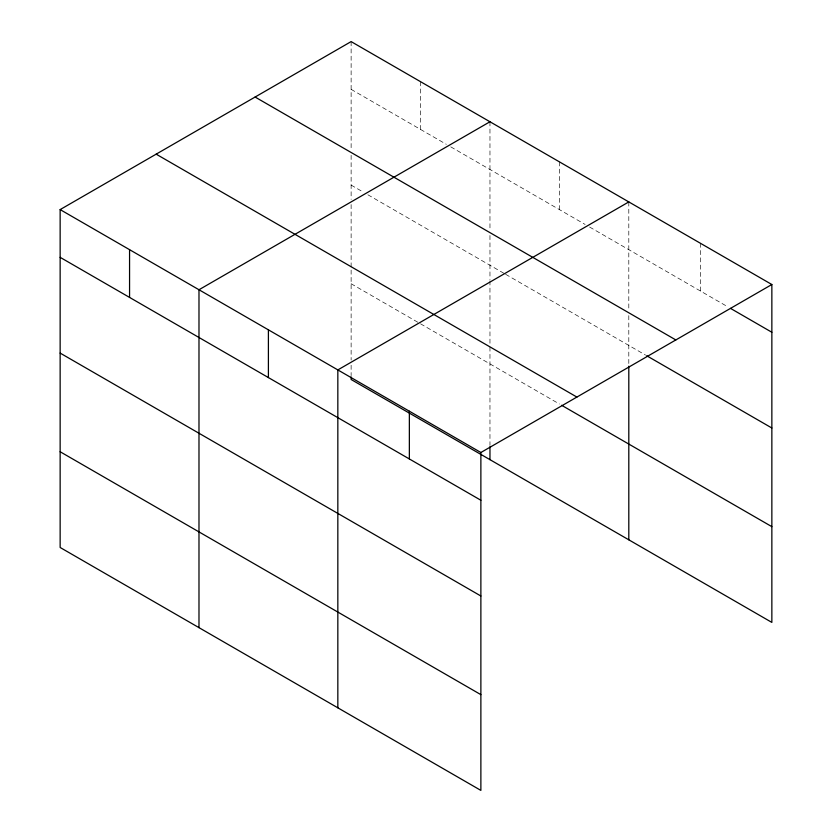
<?xml version="1.0" encoding="UTF-8"?>
<svg xmlns="http://www.w3.org/2000/svg" width="832" height="832" viewBox="0 0 832 832"><rect width="100%" height="100%" fill="white"/><g stroke="black" fill="none" stroke-linecap="round" stroke-linejoin="round"><path stroke-width="0.62" stroke-dasharray="4.16 3.12" d="M351.125 89.346L446.295 144.29M450.778 146.879L585.135 224.453M589.618 227.042L728.27 307.091M351.125 185.099L363.438 192.202M367.91 194.792L504.514 273.655M505.638 274.31L645.57 355.098M351.125 283.743L419.422 323.18M420.545 323.825L559.385 403.988M700.336 243.214L700.336 290.961M628.805 201.926L628.805 310.482M628.805 315.661L628.805 364.884M559.385 161.845L559.385 209.591M489.965 121.763L489.965 230.318M489.965 235.498L489.965 279.531M489.965 280.831L489.965 345.738M489.965 347.027L489.965 445.422M420.545 81.682L420.545 129.428M351.125 41.6L351.125 150.155M351.125 155.334L351.125 199.368M351.125 204.568L351.125 360.09M351.125 365.258L351.125 375.617"/><path stroke-width="1.25" d="M60.143 209.591L480.875 452.504L480.875 790.4L60.143 547.487L60.143 209.591L351.125 41.6L771.857 284.513L771.857 622.409L351.125 379.496L351.125 376.906M489.965 121.763L198.983 289.754L198.983 627.65M628.805 201.926L337.834 369.918L337.834 707.814M480.875 452.504L771.857 284.513M730.506 308.381L771.857 332.259M255.102 97.042L675.834 339.945M646.693 355.742L771.857 428.002M156.166 154.159L576.898 397.072M561.621 405.278L771.857 526.656M60.143 257.338L480.875 500.25M60.143 353.09L480.875 596.003M60.143 451.745L480.875 694.647M628.805 366.184L628.805 539.812M489.965 446.711L489.965 459.659M409.354 411.206L409.354 458.952M268.403 329.836L268.403 377.582M129.563 249.673L129.563 297.419"/></g></svg>
